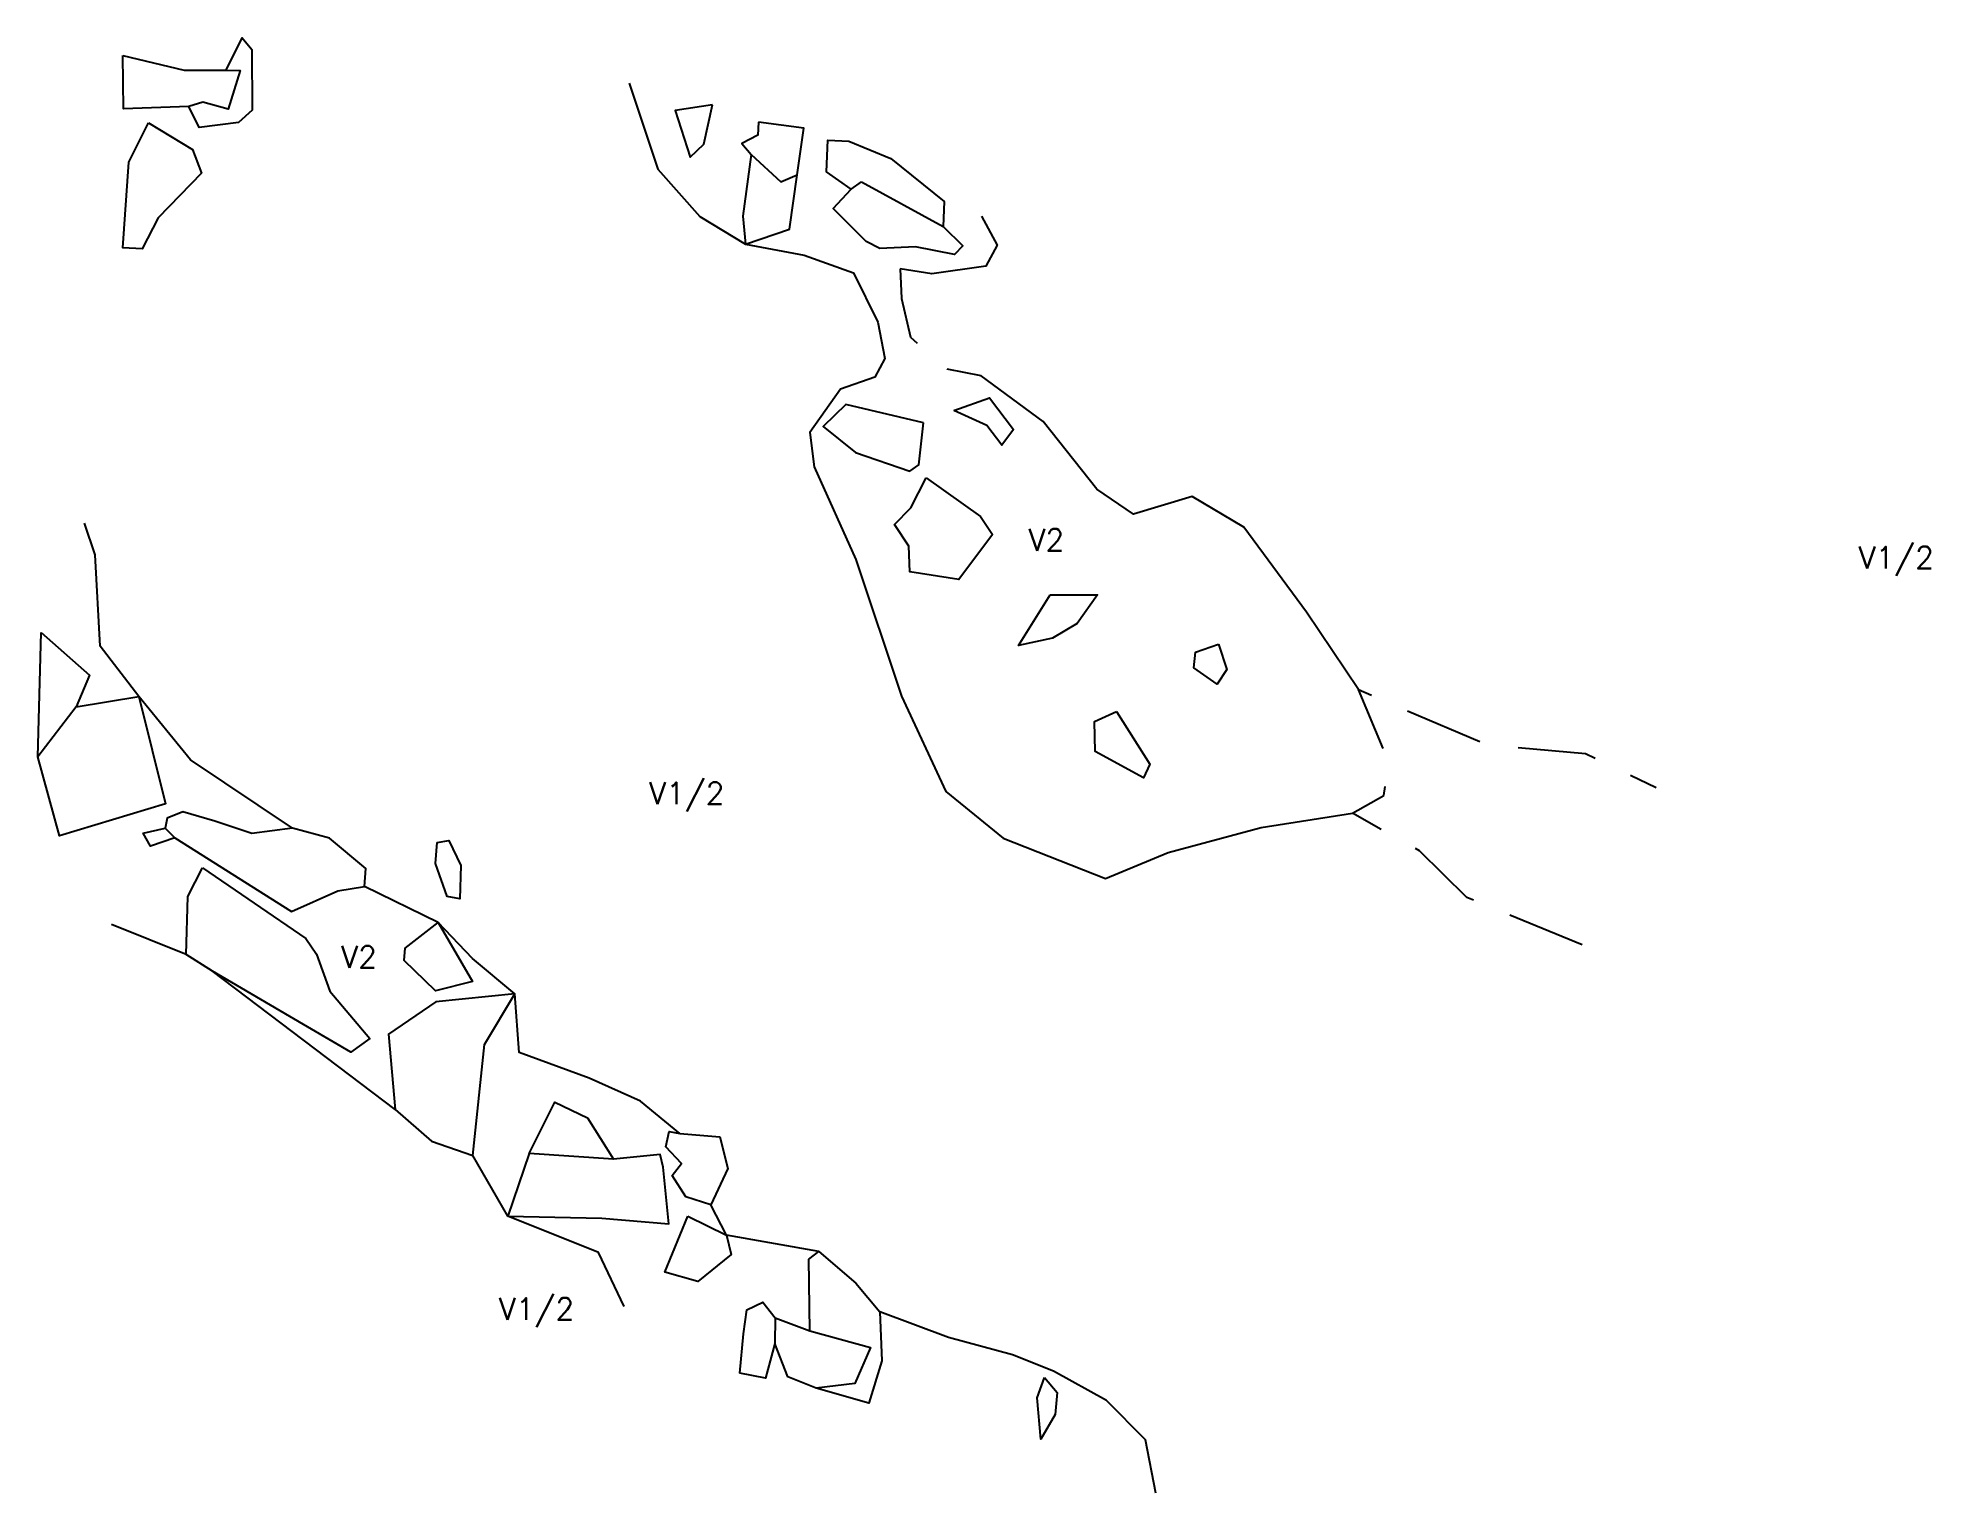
# Model space of a CAD drawing. Header units: metres. Extents: x 516 to 818, y -1909 to -1677.
import ezdxf

# ---------------------------------------------------------------- set-up
doc = ezdxf.new("R2010")
doc.units = ezdxf.units.M
doc.header["$LTSCALE"] = 25
doc.header["$MEASUREMENT"] = 0
doc.linetypes.add('GESTRICHELT', pattern=[0.75, 0.5, -0.25])
for name, color, linetype in [('BEFUND', 1, 'CONTINUOUS'), ('BEFUND_UNSICHER', 1, 'GESTRICHELT'), ('BEFUNDSCHRAFF', 1, 'CONTINUOUS'), ('STEINE', 4, 'CONTINUOUS')]:
    doc.layers.add(name, color=color, linetype=linetype)
doc.styles.get("Standard").update_dxf_attribs({"font": 'txt.shx'})

msp = doc.modelspace()

# ---------------------------------------------------------------- linework, layer by layer
at = {"layer": 'BEFUND'}
for points in [[(610.18, -1684.39), (614.71, -1698.08), (621.43, -1705.67), (628.71, -1710.09), (638.08, -1711.82), (645.92, -1714.62), (649.79, -1722.51), (650.91, -1728.32), (649.33, -1731.27), (643.83, -1733.21), (638.95, -1740.08), (639.66, -1745.58), (646.28, -1760.34), (653.56, -1782.13), (660.64, -1797.35), (669.8, -1804.78), (686.1, -1811.25), (696.07, -1807.07), (710.89, -1803.1), (725.45, -1800.81), (725.45, -1800.81)], [(666.33, -1705.61), (668.83, -1710.24), (667, -1713.6), (658.39, -1714.77), (653.35, -1714.01)], [(726.42, -1781.1), (718.12, -1768.73), (708.14, -1755.19), (699.89, -1750.31), (690.57, -1753.11), (684.72, -1749.14), (676.16, -1738.34), (666.28, -1731.07), (660.84, -1730)], [(556.48, -1803.22), (540.24, -1792.32), (531.99, -1782.19), (525.83, -1774.15), (525.06, -1759.59), (523.33, -1754.55)], [(618.24, -1851.88), (611.97, -1846.74), (603.78, -1843.08), (592.63, -1839), (591.91, -1829.64), (585.19, -1823.99), (579.74, -1818.23), (567.98, -1812.48)], [(539.53, -1823.33), (527.66, -1818.54)], [(572.88, -1848.07), (543.75, -1825.98)], [(609.38, -1879.48), (605.26, -1870.87), (590.8, -1865.07), (585.25, -1855.4)], [(640.39, -1870.72), (625.67, -1868.12), (623.18, -1863.28)], [(694.1, -1909.25), (692.47, -1900.75), (686.26, -1894.49), (677.81, -1889.8), (671.29, -1887.21), (661.06, -1884.41), (650.11, -1880.34)]]:
    msp.add_lwpolyline(points, dxfattribs=at)
at = {"layer": 'BEFUND_UNSICHER', "flags": 128}
for points in [[(653.35, -1714.01), (653.56, -1718.75), (655.03, -1724.91), (660.84, -1730)], [(762.11, -1821.83), (743.68, -1814.25), (736.14, -1806.81), (725.45, -1800.81), (730.49, -1798.01), (731.2, -1792.46), (726.42, -1781.1), (746.98, -1789.91), (762.61, -1791.28), (773.87, -1796.73)]]:
    msp.add_lwpolyline(points, dxfattribs=at)
at = {"layer": 'STEINE'}
for points in [[(545.93, -1682.3), (548.47, -1677.16), (550, -1679), (550.05, -1688.72), (547.91, -1690.65), (541.6, -1691.47), (539.97, -1688.11)], [(529.43, -1679.96), (539.21, -1682.31), (545.93, -1682.3), (548.17, -1682.36), (546.23, -1688.52), (542.21, -1687.4), (539.97, -1688.11), (529.53, -1688.47), (529.43, -1679.96)], [(623.46, -1687.85), (617.51, -1688.76), (619.9, -1696.2), (622.04, -1694.11), (623.46, -1687.85)], [(533.56, -1690.71), (540.53, -1694.98), (542.01, -1698.75), (535.08, -1705.88), (532.54, -1710.82), (529.43, -1710.66), (530.4, -1696.97), (533.56, -1690.71)], [(630.8, -1690.59), (630.69, -1692.68), (628.15, -1694.01), (629.63, -1695.74), (634.36, -1700.11), (636.96, -1698.99), (638.02, -1691.56), (630.8, -1690.59)], [(629.63, -1695.74), (628.3, -1705.61), (628.71, -1710.09), (635.74, -1707.65), (636.96, -1698.99)], [(645.56, -1701.28), (641.64, -1698.54), (641.84, -1693.5), (645.2, -1693.65), (651.87, -1696.4), (660.38, -1703.27), (660.22, -1707.24)], [(647.19, -1700.11), (660.22, -1707.24), (663.33, -1710.34), (662.01, -1711.72), (655.79, -1710.5), (650.14, -1710.75), (647.95, -1709.63), (642.71, -1704.39), (645.56, -1701.28), (647.19, -1700.11)], [(661.91, -1736.61), (667.61, -1734.58), (671.43, -1739.62), (669.59, -1742.11), (667.2, -1738.96), (661.91, -1736.61)], [(657.07, -1738.55), (644.7, -1735.65), (641.08, -1739.16), (646.23, -1743.29), (654.93, -1746.29), (656.36, -1745.27), (657.07, -1738.55)], [(657.53, -1747.31), (666.18, -1753.47), (668.07, -1756.37), (662.72, -1763.55), (654.93, -1762.33), (654.73, -1758.25), (652.44, -1754.79), (655.04, -1752.09), (657.53, -1747.31)], [(677.28, -1765.99), (684.82, -1765.99), (681.56, -1770.57), (677.64, -1772.91), (672.25, -1774.08), (677.28, -1765.99)], [(516.41, -1772.01), (524.15, -1778.78), (522.01, -1783.87), (515.9, -1791.82), (516.41, -1772.01)], [(704.12, -1773.88), (705.44, -1777.9), (703.91, -1780.24), (700.2, -1777.65), (700.45, -1775.15), (704.12, -1773.88)], [(531.99, -1782.19), (536.27, -1799.3), (519.36, -1804.44), (515.9, -1791.82)], [(522.01, -1783.87), (531.99, -1782.19)], [(687.83, -1784.57), (693.17, -1793.02), (692.15, -1795.16), (684.47, -1790.99), (684.36, -1786.2), (687.83, -1784.57)], [(556.33, -1816.5), (563.71, -1813.19), (567.98, -1812.48), (568.19, -1809.63), (562.38, -1804.79), (556.48, -1803.22), (550.01, -1804.03), (544.11, -1802.1), (539.01, -1800.62), (536.52, -1801.59), (536.21, -1803.22), (537.74, -1804.75), (556.33, -1816.5)], [(537.74, -1804.75), (533.87, -1806.07), (532.7, -1803.98), (536.21, -1803.22)], [(579.54, -1805.51), (581.42, -1805.15), (583.31, -1809.17), (583.16, -1814.47), (581.17, -1814.11), (579.29, -1808.81), (579.54, -1805.51)], [(542.12, -1809.53), (558.62, -1820.78), (560.3, -1823.28), (562.44, -1829.18), (568.8, -1836.77), (565.8, -1838.9), (556.07, -1833.25), (543.75, -1825.98), (539.53, -1823.33), (539.83, -1814.11), (542.12, -1809.53)], [(579.74, -1818.23), (585.19, -1827.65), (579.29, -1829.13), (574.3, -1824.29), (574.45, -1822.36), (579.74, -1818.23)], [(591.91, -1829.64), (579.34, -1830.91), (571.8, -1836.05), (572.88, -1848.07), (578.63, -1853.11), (585.25, -1855.4), (587.08, -1837.68), (591.91, -1829.64)], [(594.21, -1855.09), (598.33, -1846.89), (603.52, -1849.39), (607.65, -1856.01), (594.21, -1855.09)], [(616, -1854.02), (616.56, -1851.58), (618.24, -1851.88), (624.6, -1852.44), (625.87, -1857.48), (623.18, -1863.28), (619.21, -1862.01), (617.02, -1858.6), (618.49, -1856.67), (616, -1854.02)], [(594.21, -1855.09), (590.8, -1865.07), (605.82, -1865.42), (616.51, -1866.29), (615.59, -1857.28), (615.13, -1855.24), (607.65, -1856.01)], [(619.51, -1865.07), (625.67, -1868.12), (626.44, -1871.18), (621.09, -1875.5), (615.85, -1874.03), (619.51, -1865.07)], [(638.81, -1871.94), (640.39, -1870.72), (646.29, -1875.76), (650.11, -1880.34), (650.42, -1888.13), (648.38, -1894.9), (639.98, -1892.51)], [(638.96, -1883.34), (638.81, -1871.94)], [(627.81, -1890.11), (628.37, -1883.85), (628.93, -1880.03), (631.48, -1878.81), (633.46, -1881.31), (633.36, -1885.38), (631.89, -1890.93), (627.81, -1890.11)], [(633.46, -1881.31), (638.96, -1883.34), (648.63, -1886.04), (646.14, -1891.74), (639.98, -1892.51), (635.45, -1890.72), (633.36, -1885.38)], [(676.38, -1890.82), (678.37, -1893.21), (678.06, -1896.73), (675.77, -1900.65), (675.21, -1894.03), (676.38, -1890.82)]]:
    msp.add_lwpolyline(points, dxfattribs=at)

# ---------------------------------------------------------------- texts
at = {"layer": 'BEFUNDSCHRAFF'}
for s, p in [('V2', (673.83, -1758.98)), ('V1/2', (806.17, -1761.79)), ('V1/2', (613.35, -1799.39)), ('V2', (564.25, -1825.49)), ('V1/2', (589.4, -1881.62))]:
    msp.add_text(s, height=3.5, dxfattribs=at).set_placement(p)

doc.saveas('drawing.dxf')
